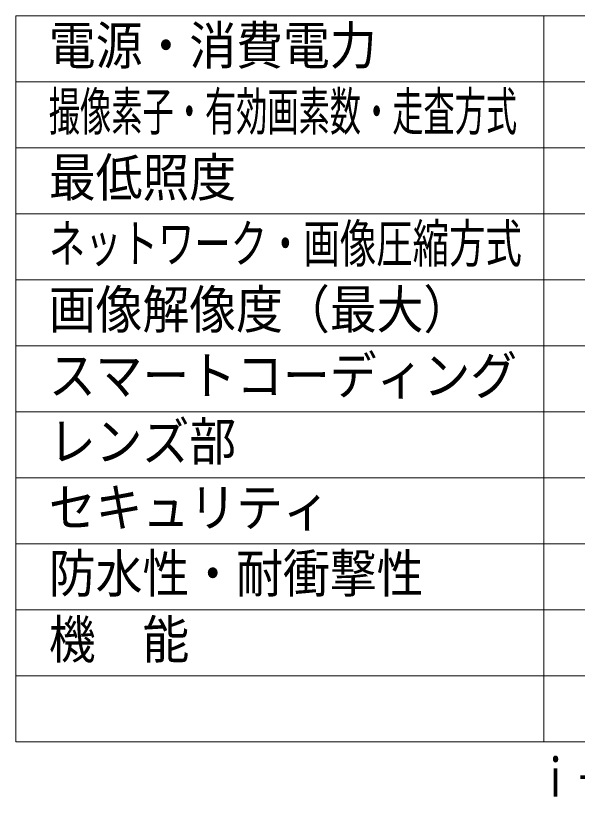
# Model space of a CAD drawing. Units: millimetres on the paper. Extents: x -63 to 65, y -59 to 60.
# Drawn here: x -62.7 to -20.2, y -59.2 to 0.6 of the extents above; entities that cross this region are included whole.
import ezdxf
from ezdxf.enums import TextEntityAlignment as Align

# ---------------------------------------------------------------- set-up
doc = ezdxf.new("R2010")
doc.units = ezdxf.units.MM
doc.layers.add('0-1_MOJI1', color=7, linetype='Continuous', lineweight=9)
doc.layers.add('0-3_WAKU', color=4, linetype='Continuous', lineweight=9)
doc.layers.add('0-2_相当品', color=4, linetype='Continuous')
doc.styles.add('ＭＳ ゴシック', font='')
doc.styles.get('ＭＳ ゴシック').set_extended_font_data('MS Gothic')

msp = doc.modelspace()

# ---------------------------------------------------------------- linework, layer by layer
at = {"layer": '0-3_WAKU', "color": 3}
for p, q in [((-62.712, 0.639), (62.288, 0.639)), ((-62.712, -54.361), (-62.712, 0.639)), ((-22.712, -54.361), (-22.712, 0.639)), ((-62.712, -54.361), (62.288, -54.361))]:
    msp.add_line(p, q, dxfattribs=at)
at = {"layer": '0-3_WAKU'}
for p, q in [((-62.712, -4.361), (62.288, -4.361)), ((-62.712, -9.361), (62.288, -9.361)), ((-62.712, -14.361), (62.288, -14.361)), ((-62.712, -19.361), (62.288, -19.361)), ((62.288, -24.361), (-62.712, -24.361)), ((-62.712, -29.361), (62.288, -29.361)), ((-62.712, -34.361), (62.288, -34.361)), ((-62.712, -39.361), (62.288, -39.361)), ((-62.712, -44.361), (62.288, -44.361)), ((-62.712, -49.361), (62.288, -49.361))]:
    msp.add_line(p, q, dxfattribs=at)

# ---------------------------------------------------------------- texts
at = {"layer": '0-1_MOJI1', "style": 'ＭＳ ゴシック'}
for s, height, width, p in [('電源・消費電力', 2.889, 0.9, (-60.212, -3.916)), ('撮像素子・有効画素数・走査方式', 2.889, 0.6, (-60.212, -8.916)), ('最低照度', 2.889, 0.9, (-60.212, -13.916)), ('ネットワーク・画像圧縮方式', 2.886, 0.7, (-60.212, -18.916)), ('画像解像度（最大）', 2.889, 0.9, (-60.212, -23.916)), ('スマートコーディング', 2.889, 0.9, (-60.212, -28.916)), ('レンズ部', 2.889, 0.9, (-60.212, -33.916)), ('セキュリティ', 2.889, 0.9, (-60.212, -38.916)), ('防水性・耐衝撃性', 2.889, 0.9, (-60.212, -43.916)), ('機\u3000能', 2.889, 0.9, (-60.212, -48.916))]:
    msp.add_text(s, height=height, dxfattribs=dict(at, width=width)).set_placement(p, align=Align.BOTTOM_LEFT)
at = {"layer": '0-2_相当品', "style": 'ＭＳ ゴシック', "width": 0.75}
msp.add_text('ｉ－ＰＲＯ：ＷＶ－Ｓ１５３６ＬＵＸ＋ＷＶ－ＱＰＬ５００ＷＵＸ', height=2.886, dxfattribs=at).set_placement((-23.312, -59.377), align=Align.BOTTOM_LEFT)

doc.saveas('drawing.dxf')
